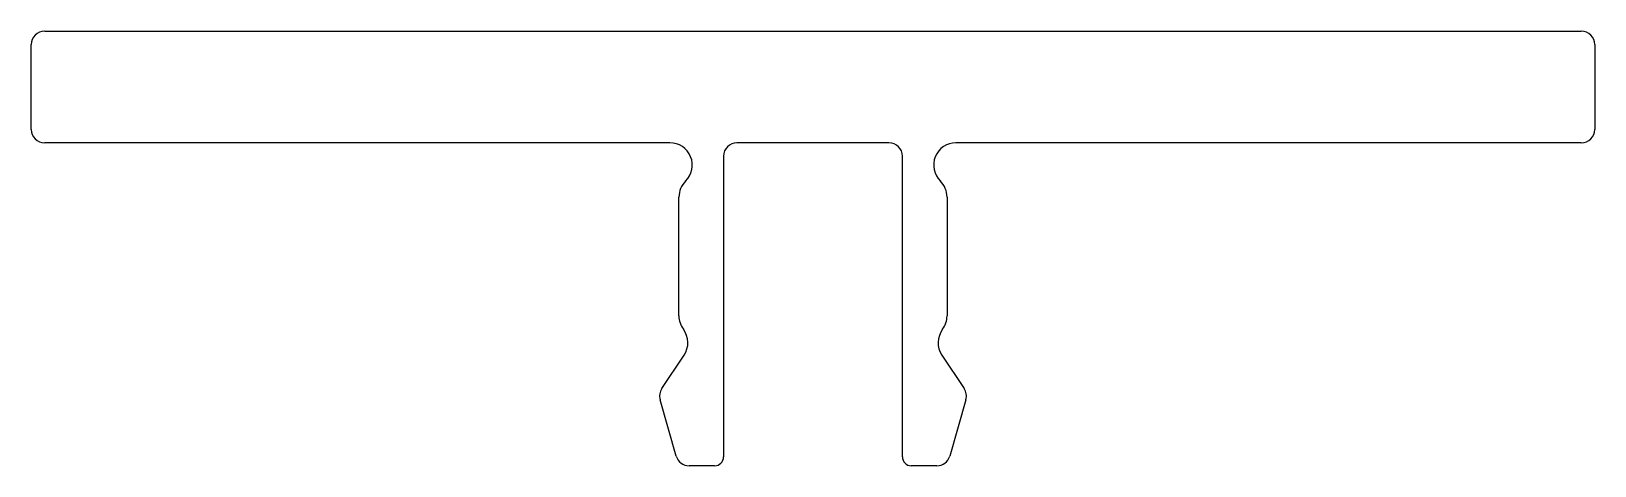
# Model space of a CAD drawing. Extents: x 147.9 to 182.9, y 94 to 103.7.
import ezdxf

# ---------------------------------------------------------------- set-up
doc = ezdxf.new("R2010")
doc.units = 0
doc.layers.get('0').update_dxf_attribs({"linetype": 'CONTINUOUS'})

msp = doc.modelspace()

# ---------------------------------------------------------------- linework, layer by layer
for p, q in [((148.155, 103.733), (182.555, 103.733)), ((147.855, 101.533), (147.855, 103.433)), ((182.855, 103.433), (182.855, 101.533)), ((162.153, 101.233), (148.155, 101.233)), ((167.056, 101.233), (163.653, 101.233)), ((182.555, 101.233), (168.556, 101.233)), ((163.353, 100.933), (163.353, 94.197)), ((167.356, 94.197), (167.356, 100.933)), ((162.353, 97.354), (162.353, 100.018)), ((168.356, 100.018), (168.356, 97.354)), ((161.97, 95.726), (162.47, 96.477)), ((168.24, 96.477), (168.739, 95.726)), ((162.294, 94.215), (161.932, 95.477)), ((168.778, 95.477), (168.416, 94.215)), ((163.153, 93.997), (162.582, 93.997)), ((168.128, 93.997), (167.556, 93.997))]:
    msp.add_line(p, q)
for centre, radius, start, end in [((148.155, 103.433), 0.3, 90, 180), ((182.555, 103.433), 0.3, 360, 90), ((148.155, 101.533), 0.3, 180, 270), ((182.555, 101.533), 0.3, 270, 0), ((162.153, 100.733), 0.5, 314.427, 90), ((163.653, 100.933), 0.3, 90, 180), ((167.056, 100.933), 0.3, 0, 90), ((168.556, 100.733), 0.5, 90, 225.573), ((162.853, 100.018), 0.5, 134.427, 180), ((167.856, 100.018), 0.5, 360, 45.573), ((162.853, 97.354), 0.5, 180, 216.8699), ((167.856, 97.354), 0.5, 323.1301, 0), ((162.053, 96.754), 0.5, 326.3762, 36.8699), ((168.656, 96.754), 0.5, 143.1301, 213.6238), ((162.22, 95.56), 0.3, 146.3762, 196.0065), ((168.49, 95.56), 0.3, 343.9935, 33.6238), ((162.582, 94.297), 0.3, 196.0065, 270), ((163.153, 94.197), 0.2, 270, 0), ((167.556, 94.197), 0.2, 180, 270), ((168.128, 94.297), 0.3, 270, 343.9935)]:
    msp.add_arc(centre, radius, start, end)

doc.saveas('drawing.dxf')
